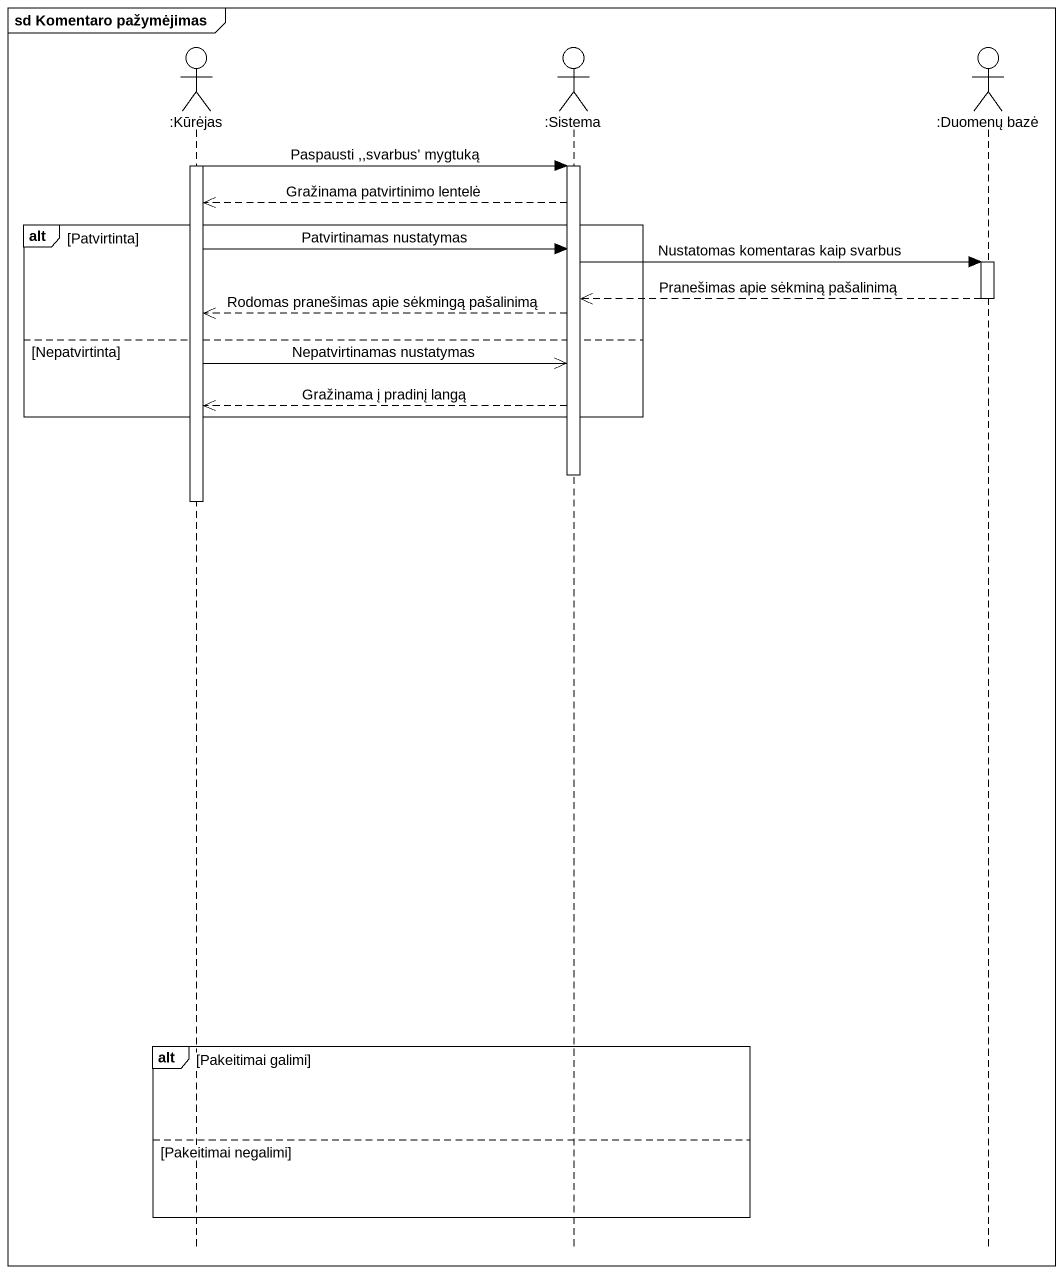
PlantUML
@startuml
mainframe sd Komentaro pažymėjimas
hide footbox
actor ":Kūrėjas" as Kūrėjas
actor ":Sistema" as Sistema
actor ":Duomenų bazė" as Duomenų_bazė

activate Kūrėjas
Kūrėjas -> Sistema : Paspausti ,,svarbus' mygtuką
activate Sistema
Sistema -->> Kūrėjas : Gražinama patvirtinimo lentelė
alt Patvirtinta
  Kūrėjas -> Sistema : Patvirtinamas nustatymas
  Sistema -> Duomenų_bazė : Nustatomas komentaras kaip svarbus
  activate Duomenų_bazė
  Duomenų_bazė -->> Sistema : Pranešimas apie sėkminą pašalinimą
  deactivate Duomenų_bazė
  Sistema -->> Kūrėjas : Rodomas pranešimas apie sėkmingą pašalinimą
else Nepatvirtinta
  Kūrėjas ->> Sistema : Nepatvirtinamas nustatymas
  Sistema -->> Kūrėjas : Gražinama į pradinį langą
end
deactivate Sistema
deactivate Kūrėjas
alt Pakeitimai galimi
else Pakeitimai negalimi
end
@enduml
